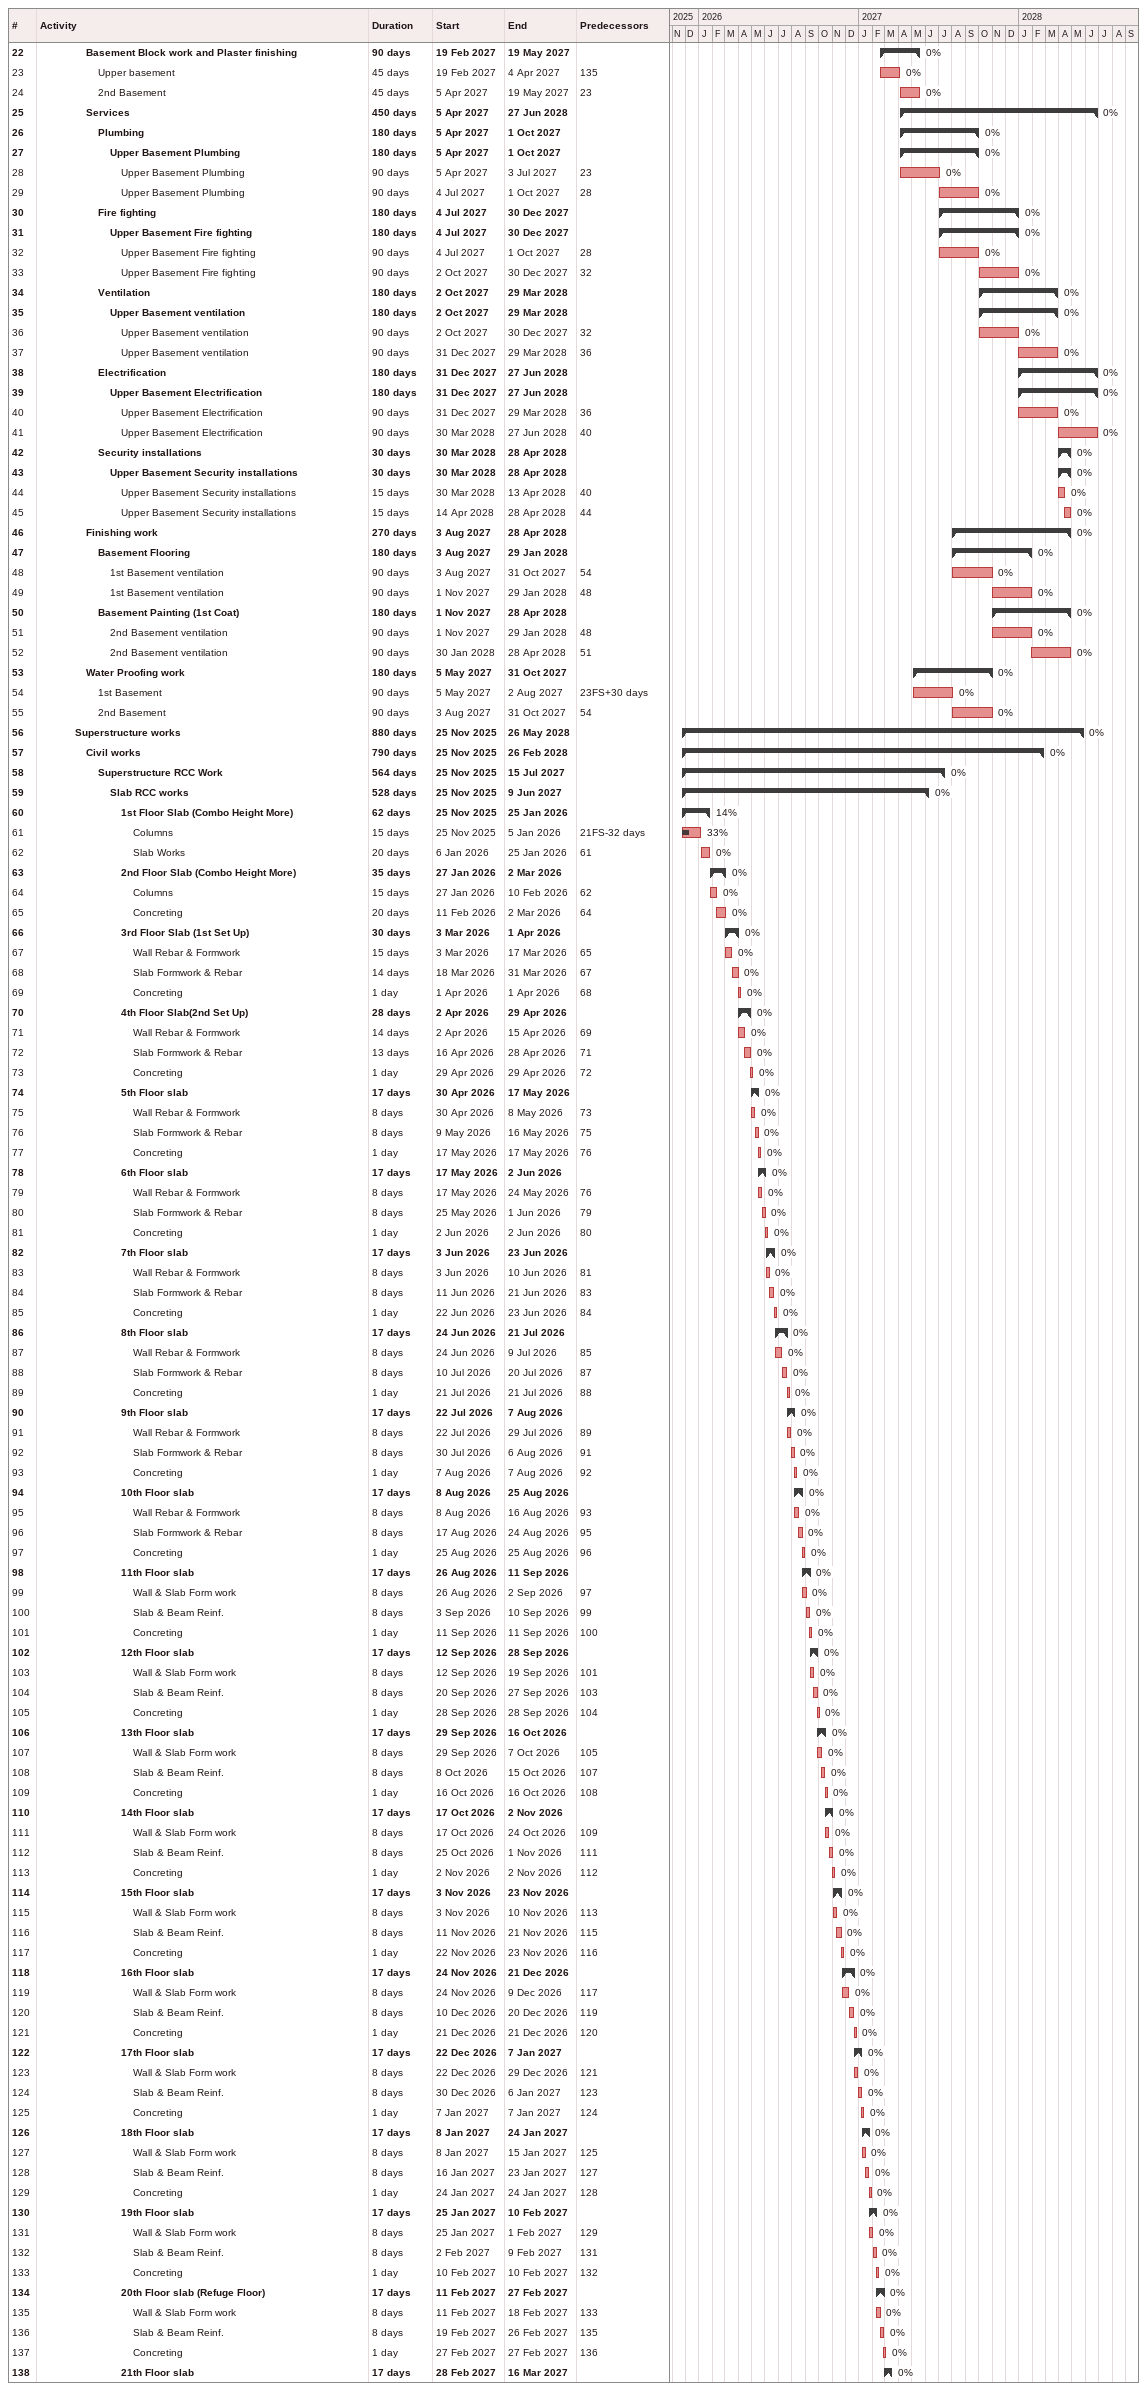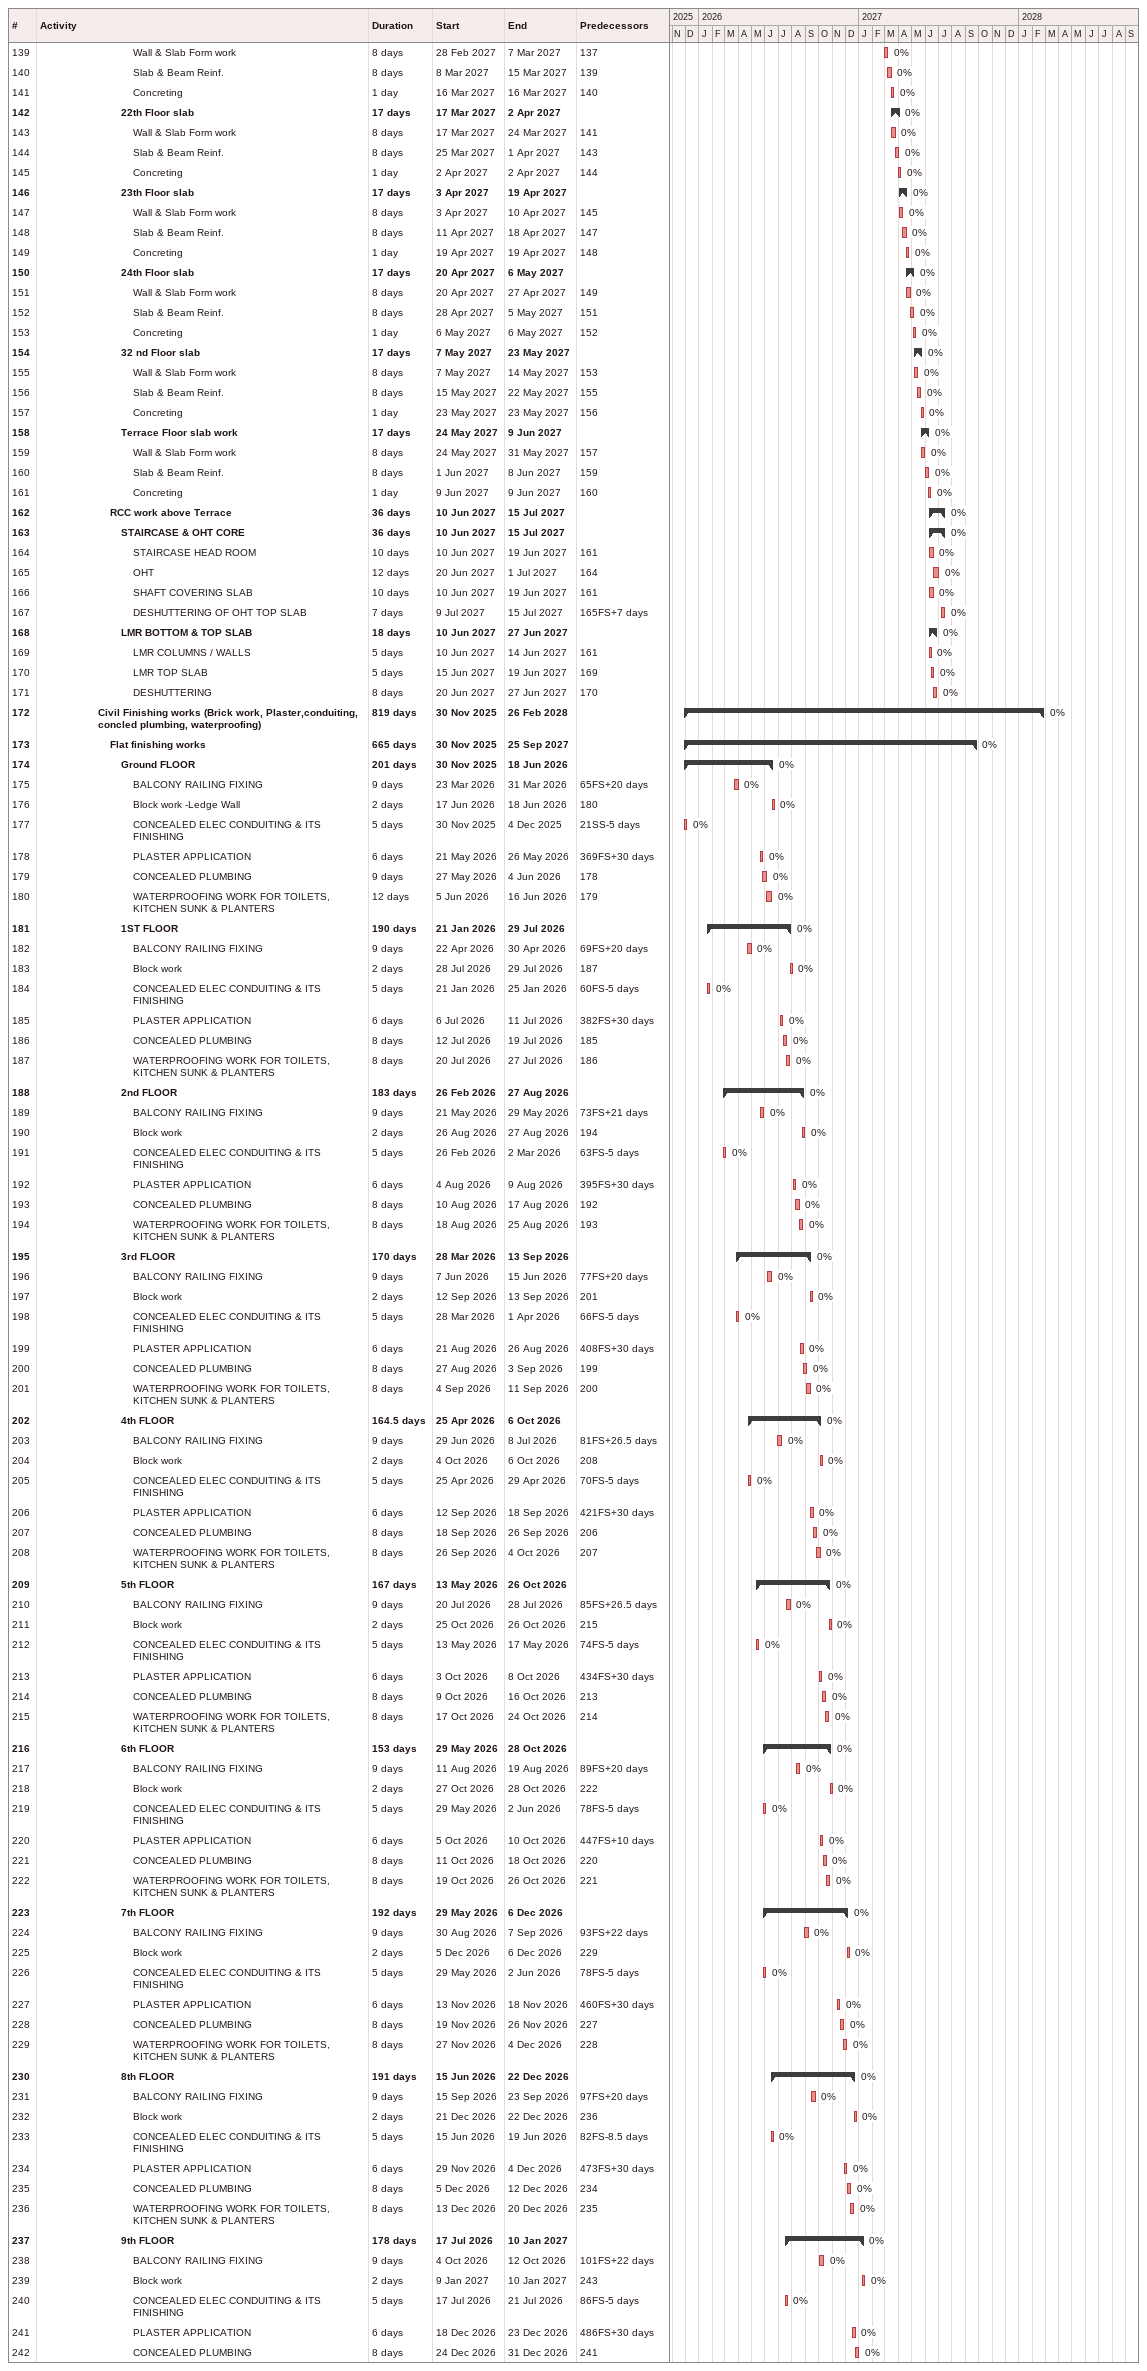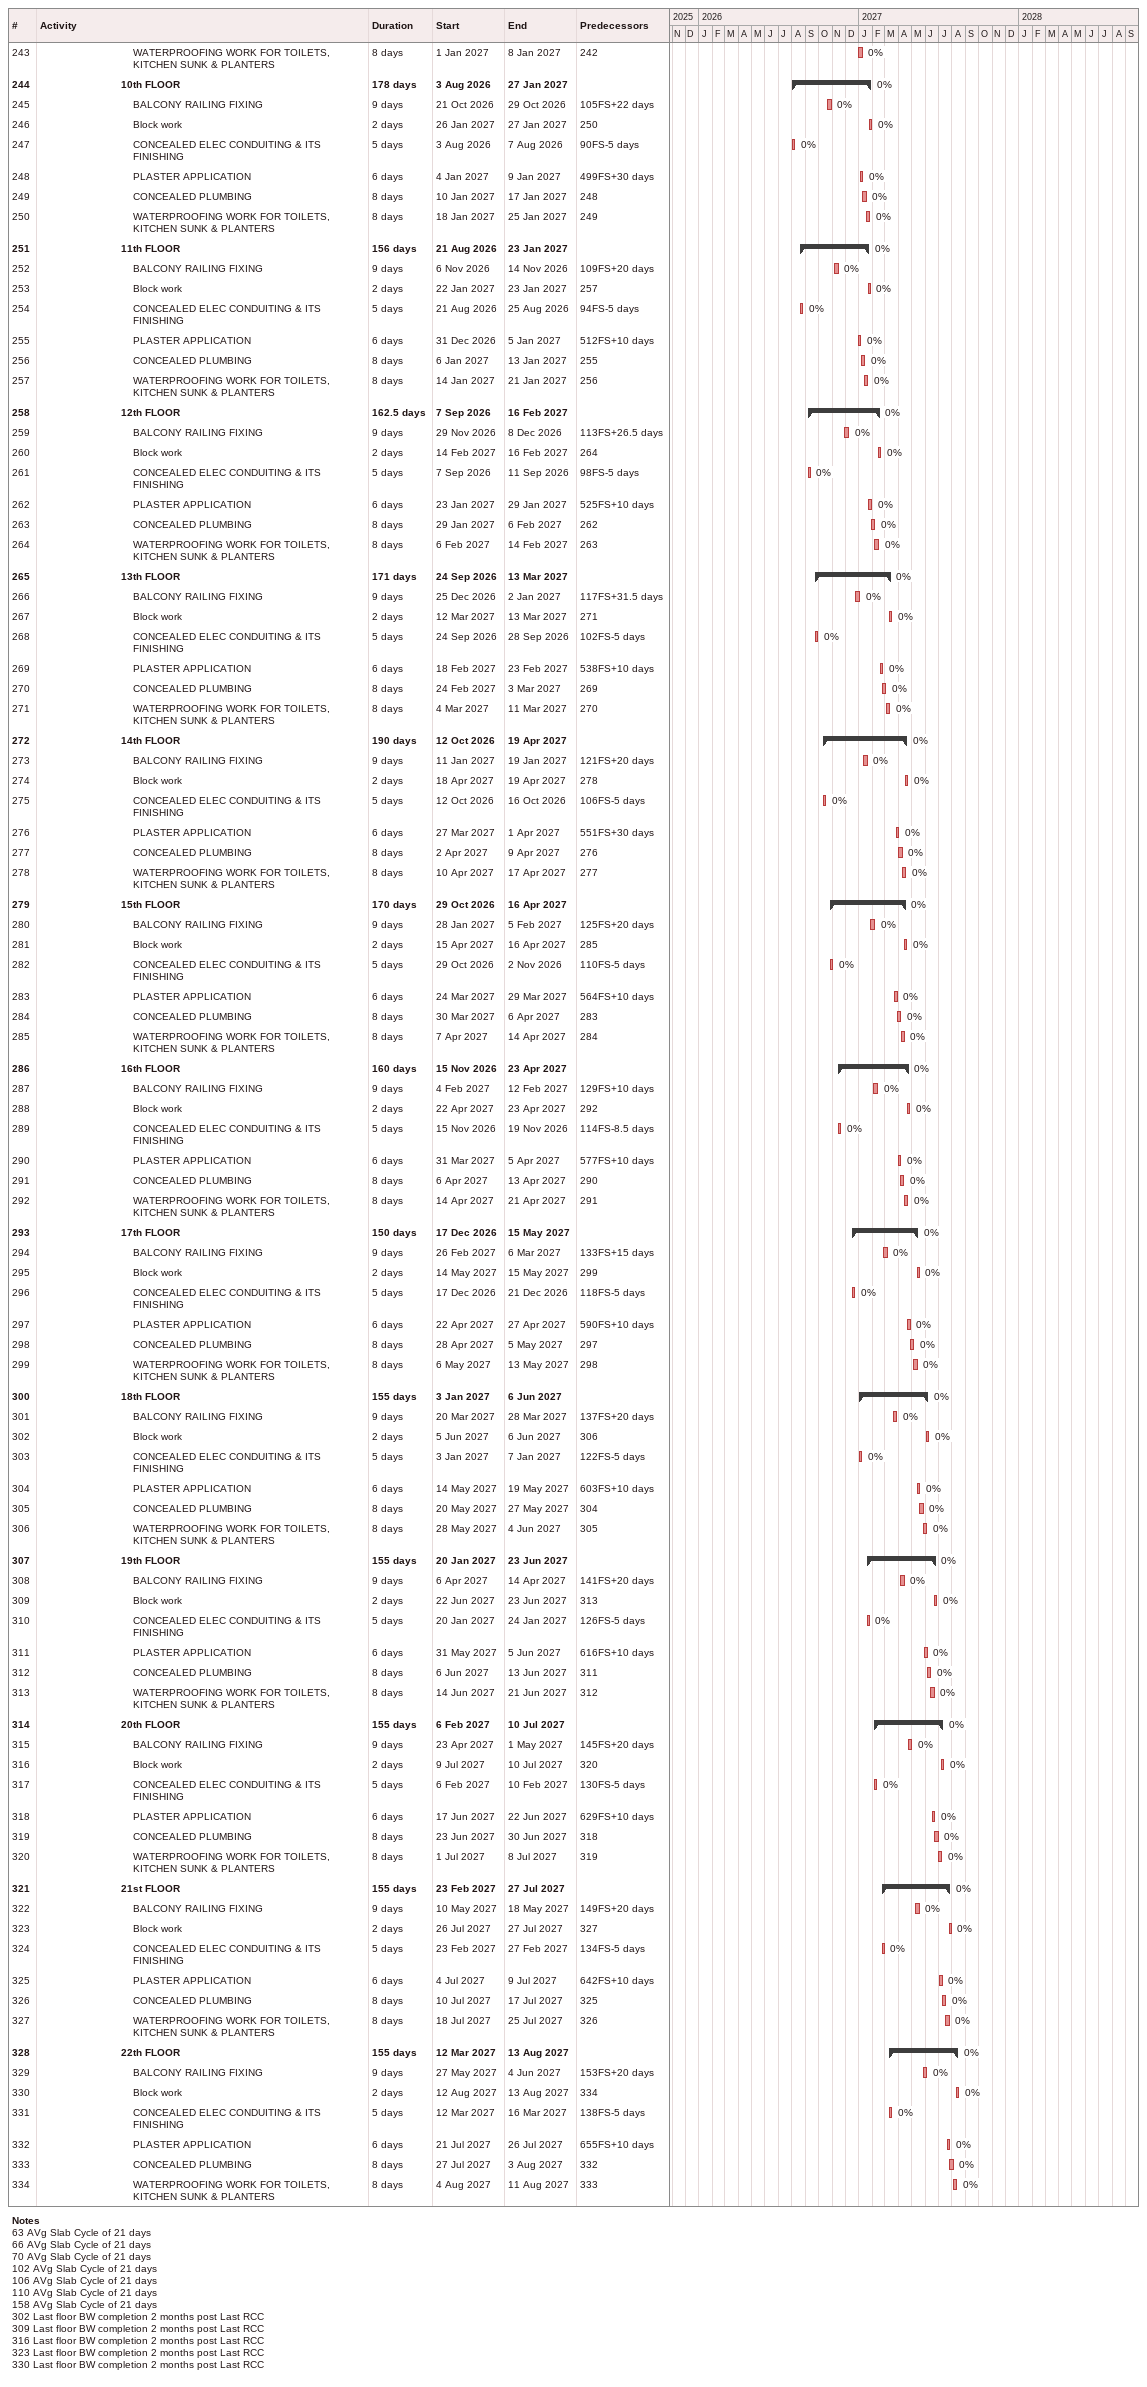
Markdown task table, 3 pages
| ID | Level | Task | Duration | Start | Finish | Predecessors | % complete |
|---|---|---|---|---|---|---|---|
| 22 | 5 | **Basement Block work and Plaster finishing** | 90d | 2027-02-19 | 2027-05-19 |  | 0 |
| 23 | 6 | Upper basement | 45d | 2027-02-19 | 2027-04-04 | 135 | 0 |
| 24 | 6 | 2nd Basement | 45d | 2027-04-05 | 2027-05-19 | 23 | 0 |
| 25 | 5 | **Services** | 450d | 2027-04-05 | 2028-06-27 |  | 0 |
| 26 | 6 | **Plumbing** | 180d | 2027-04-05 | 2027-10-01 |  | 0 |
| 27 | 7 | **Upper Basement Plumbing** | 180d | 2027-04-05 | 2027-10-01 |  | 0 |
| 28 | 8 | Upper Basement Plumbing | 90d | 2027-04-05 | 2027-07-03 | 23 | 0 |
| 29 | 8 | Upper Basement Plumbing | 90d | 2027-07-04 | 2027-10-01 | 28 | 0 |
| 30 | 6 | **Fire fighting** | 180d | 2027-07-04 | 2027-12-30 |  | 0 |
| 31 | 7 | **Upper Basement Fire fighting** | 180d | 2027-07-04 | 2027-12-30 |  | 0 |
| 32 | 8 | Upper Basement Fire fighting | 90d | 2027-07-04 | 2027-10-01 | 28 | 0 |
| 33 | 8 | Upper Basement Fire fighting | 90d | 2027-10-02 | 2027-12-30 | 32 | 0 |
| 34 | 6 | **Ventilation** | 180d | 2027-10-02 | 2028-03-29 |  | 0 |
| 35 | 7 | **Upper Basement ventilation** | 180d | 2027-10-02 | 2028-03-29 |  | 0 |
| 36 | 8 | Upper Basement ventilation | 90d | 2027-10-02 | 2027-12-30 | 32 | 0 |
| 37 | 8 | Upper Basement ventilation | 90d | 2027-12-31 | 2028-03-29 | 36 | 0 |
| 38 | 6 | **Electrification** | 180d | 2027-12-31 | 2028-06-27 |  | 0 |
| 39 | 7 | **Upper Basement Electrification** | 180d | 2027-12-31 | 2028-06-27 |  | 0 |
| 40 | 8 | Upper Basement Electrification | 90d | 2027-12-31 | 2028-03-29 | 36 | 0 |
| 41 | 8 | Upper Basement Electrification | 90d | 2028-03-30 | 2028-06-27 | 40 | 0 |
| 42 | 6 | **Security installations** | 30d | 2028-03-30 | 2028-04-28 |  | 0 |
| 43 | 7 | **Upper Basement Security installations** | 30d | 2028-03-30 | 2028-04-28 |  | 0 |
| 44 | 8 | Upper Basement Security installations | 15d | 2028-03-30 | 2028-04-13 | 40 | 0 |
| 45 | 8 | Upper Basement Security installations | 15d | 2028-04-14 | 2028-04-28 | 44 | 0 |
| 46 | 5 | **Finishing work** | 270d | 2027-08-03 | 2028-04-28 |  | 0 |
| 47 | 6 | **Basement Flooring** | 180d | 2027-08-03 | 2028-01-29 |  | 0 |
| 48 | 7 | 1st Basement ventilation | 90d | 2027-08-03 | 2027-10-31 | 54 | 0 |
| 49 | 7 | 1st Basement ventilation | 90d | 2027-11-01 | 2028-01-29 | 48 | 0 |
| 50 | 6 | **Basement Painting (1st Coat)** | 180d | 2027-11-01 | 2028-04-28 |  | 0 |
| 51 | 7 | 2nd Basement ventilation | 90d | 2027-11-01 | 2028-01-29 | 48 | 0 |
| 52 | 7 | 2nd Basement ventilation | 90d | 2028-01-30 | 2028-04-28 | 51 | 0 |
| 53 | 5 | **Water Proofing work** | 180d | 2027-05-05 | 2027-10-31 |  | 0 |
| 54 | 6 | 1st Basement | 90d | 2027-05-05 | 2027-08-02 | 23FS+30d | 0 |
| 55 | 6 | 2nd Basement | 90d | 2027-08-03 | 2027-10-31 | 54 | 0 |
| 56 | 4 | **Superstructure works** | 880d | 2025-11-25 | 2028-05-26 |  | 0 |
| 57 | 5 | **Civil works** | 790d | 2025-11-25 | 2028-02-26 |  | 0 |
| 58 | 6 | **Superstructure RCC Work** | 564d | 2025-11-25 | 2027-07-15 |  | 0 |
| 59 | 7 | **Slab RCC works** | 528d | 2025-11-25 | 2027-06-09 |  | 0 |
| 60 | 8 | **1st Floor Slab (Combo Height More)** | 62d | 2025-11-25 | 2026-01-25 |  | 14 |
| 61 | 9 | Columns | 15d | 2025-11-25 | 2026-01-05 | 21FS-32d | 33 |
| 62 | 9 | Slab Works | 20d | 2026-01-06 | 2026-01-25 | 61 | 0 |
| 63 | 8 | **2nd Floor Slab (Combo Height More)** | 35d | 2026-01-27 | 2026-03-02 |  | 0 |
| 64 | 9 | Columns | 15d | 2026-01-27 | 2026-02-10 | 62 | 0 |
| 65 | 9 | Concreting | 20d | 2026-02-11 | 2026-03-02 | 64 | 0 |
| 66 | 8 | **3rd Floor Slab (1st Set Up)** | 30d | 2026-03-03 | 2026-04-01 |  | 0 |
| 67 | 9 | Wall Rebar & Formwork | 15d | 2026-03-03 | 2026-03-17 | 65 | 0 |
| 68 | 9 | Slab Formwork & Rebar | 14d | 2026-03-18 | 2026-03-31 | 67 | 0 |
| 69 | 9 | Concreting | 1d | 2026-04-01 | 2026-04-01 | 68 | 0 |
| 70 | 8 | **4th Floor Slab(2nd Set Up)** | 28d | 2026-04-02 | 2026-04-29 |  | 0 |
| 71 | 9 | Wall Rebar & Formwork | 14d | 2026-04-02 | 2026-04-15 | 69 | 0 |
| 72 | 9 | Slab Formwork & Rebar | 13d | 2026-04-16 | 2026-04-28 | 71 | 0 |
| 73 | 9 | Concreting | 1d | 2026-04-29 | 2026-04-29 | 72 | 0 |
| 74 | 8 | **5th Floor slab** | 17d | 2026-04-30 | 2026-05-17 |  | 0 |
| 75 | 9 | Wall Rebar & Formwork | 8d | 2026-04-30 | 2026-05-08 | 73 | 0 |
| 76 | 9 | Slab Formwork & Rebar | 8d | 2026-05-09 | 2026-05-16 | 75 | 0 |
| 77 | 9 | Concreting | 1d | 2026-05-17 | 2026-05-17 | 76 | 0 |
| 78 | 8 | **6th Floor slab** | 17d | 2026-05-17 | 2026-06-02 |  | 0 |
| 79 | 9 | Wall Rebar & Formwork | 8d | 2026-05-17 | 2026-05-24 | 76 | 0 |
| 80 | 9 | Slab Formwork & Rebar | 8d | 2026-05-25 | 2026-06-01 | 79 | 0 |
| 81 | 9 | Concreting | 1d | 2026-06-02 | 2026-06-02 | 80 | 0 |
| 82 | 8 | **7th Floor slab** | 17d | 2026-06-03 | 2026-06-23 |  | 0 |
| 83 | 9 | Wall Rebar & Formwork | 8d | 2026-06-03 | 2026-06-10 | 81 | 0 |
| 84 | 9 | Slab Formwork & Rebar | 8d | 2026-06-11 | 2026-06-21 | 83 | 0 |
| 85 | 9 | Concreting | 1d | 2026-06-22 | 2026-06-23 | 84 | 0 |
| 86 | 8 | **8th Floor slab** | 17d | 2026-06-24 | 2026-07-21 |  | 0 |
| 87 | 9 | Wall Rebar & Formwork | 8d | 2026-06-24 | 2026-07-09 | 85 | 0 |
| 88 | 9 | Slab Formwork & Rebar | 8d | 2026-07-10 | 2026-07-20 | 87 | 0 |
| 89 | 9 | Concreting | 1d | 2026-07-21 | 2026-07-21 | 88 | 0 |
| 90 | 8 | **9th Floor slab** | 17d | 2026-07-22 | 2026-08-07 |  | 0 |
| 91 | 9 | Wall Rebar & Formwork | 8d | 2026-07-22 | 2026-07-29 | 89 | 0 |
| 92 | 9 | Slab Formwork & Rebar | 8d | 2026-07-30 | 2026-08-06 | 91 | 0 |
| 93 | 9 | Concreting | 1d | 2026-08-07 | 2026-08-07 | 92 | 0 |
| 94 | 8 | **10th Floor slab** | 17d | 2026-08-08 | 2026-08-25 |  | 0 |
| 95 | 9 | Wall Rebar & Formwork | 8d | 2026-08-08 | 2026-08-16 | 93 | 0 |
| 96 | 9 | Slab Formwork & Rebar | 8d | 2026-08-17 | 2026-08-24 | 95 | 0 |
| 97 | 9 | Concreting | 1d | 2026-08-25 | 2026-08-25 | 96 | 0 |
| 98 | 8 | **11th Floor slab** | 17d | 2026-08-26 | 2026-09-11 |  | 0 |
| 99 | 9 | Wall & Slab Form work | 8d | 2026-08-26 | 2026-09-02 | 97 | 0 |
| 100 | 9 | Slab & Beam Reinf. | 8d | 2026-09-03 | 2026-09-10 | 99 | 0 |
| 101 | 9 | Concreting | 1d | 2026-09-11 | 2026-09-11 | 100 | 0 |
| 102 | 8 | **12th Floor slab** | 17d | 2026-09-12 | 2026-09-28 |  | 0 |
| 103 | 9 | Wall & Slab Form work | 8d | 2026-09-12 | 2026-09-19 | 101 | 0 |
| 104 | 9 | Slab & Beam Reinf. | 8d | 2026-09-20 | 2026-09-27 | 103 | 0 |
| 105 | 9 | Concreting | 1d | 2026-09-28 | 2026-09-28 | 104 | 0 |
| 106 | 8 | **13th Floor slab** | 17d | 2026-09-29 | 2026-10-16 |  | 0 |
| 107 | 9 | Wall & Slab Form work | 8d | 2026-09-29 | 2026-10-07 | 105 | 0 |
| 108 | 9 | Slab & Beam Reinf. | 8d | 2026-10-08 | 2026-10-15 | 107 | 0 |
| 109 | 9 | Concreting | 1d | 2026-10-16 | 2026-10-16 | 108 | 0 |
| 110 | 8 | **14th Floor slab** | 17d | 2026-10-17 | 2026-11-02 |  | 0 |
| 111 | 9 | Wall & Slab Form work | 8d | 2026-10-17 | 2026-10-24 | 109 | 0 |
| 112 | 9 | Slab & Beam Reinf. | 8d | 2026-10-25 | 2026-11-01 | 111 | 0 |
| 113 | 9 | Concreting | 1d | 2026-11-02 | 2026-11-02 | 112 | 0 |
| 114 | 8 | **15th Floor slab** | 17d | 2026-11-03 | 2026-11-23 |  | 0 |
| 115 | 9 | Wall & Slab Form work | 8d | 2026-11-03 | 2026-11-10 | 113 | 0 |
| 116 | 9 | Slab & Beam Reinf. | 8d | 2026-11-11 | 2026-11-21 | 115 | 0 |
| 117 | 9 | Concreting | 1d | 2026-11-22 | 2026-11-23 | 116 | 0 |
| 118 | 8 | **16th Floor slab** | 17d | 2026-11-24 | 2026-12-21 |  | 0 |
| 119 | 9 | Wall & Slab Form work | 8d | 2026-11-24 | 2026-12-09 | 117 | 0 |
| 120 | 9 | Slab & Beam Reinf. | 8d | 2026-12-10 | 2026-12-20 | 119 | 0 |
| 121 | 9 | Concreting | 1d | 2026-12-21 | 2026-12-21 | 120 | 0 |
| 122 | 8 | **17th Floor slab** | 17d | 2026-12-22 | 2027-01-07 |  | 0 |
| 123 | 9 | Wall & Slab Form work | 8d | 2026-12-22 | 2026-12-29 | 121 | 0 |
| 124 | 9 | Slab & Beam Reinf. | 8d | 2026-12-30 | 2027-01-06 | 123 | 0 |
| 125 | 9 | Concreting | 1d | 2027-01-07 | 2027-01-07 | 124 | 0 |
| 126 | 8 | **18th Floor slab** | 17d | 2027-01-08 | 2027-01-24 |  | 0 |
| 127 | 9 | Wall & Slab Form work | 8d | 2027-01-08 | 2027-01-15 | 125 | 0 |
| 128 | 9 | Slab & Beam Reinf. | 8d | 2027-01-16 | 2027-01-23 | 127 | 0 |
| 129 | 9 | Concreting | 1d | 2027-01-24 | 2027-01-24 | 128 | 0 |
| 130 | 8 | **19th Floor slab** | 17d | 2027-01-25 | 2027-02-10 |  | 0 |
| 131 | 9 | Wall & Slab Form work | 8d | 2027-01-25 | 2027-02-01 | 129 | 0 |
| 132 | 9 | Slab & Beam Reinf. | 8d | 2027-02-02 | 2027-02-09 | 131 | 0 |
| 133 | 9 | Concreting | 1d | 2027-02-10 | 2027-02-10 | 132 | 0 |
| 134 | 8 | **20th Floor slab (Refuge Floor)** | 17d | 2027-02-11 | 2027-02-27 |  | 0 |
| 135 | 9 | Wall & Slab Form work | 8d | 2027-02-11 | 2027-02-18 | 133 | 0 |
| 136 | 9 | Slab & Beam Reinf. | 8d | 2027-02-19 | 2027-02-26 | 135 | 0 |
| 137 | 9 | Concreting | 1d | 2027-02-27 | 2027-02-27 | 136 | 0 |
| 138 | 8 | **21th Floor slab** | 17d | 2027-02-28 | 2027-03-16 |  | 0 |
| 139 | 9 | Wall & Slab Form work | 8d | 2027-02-28 | 2027-03-07 | 137 | 0 |
| 140 | 9 | Slab & Beam Reinf. | 8d | 2027-03-08 | 2027-03-15 | 139 | 0 |
| 141 | 9 | Concreting | 1d | 2027-03-16 | 2027-03-16 | 140 | 0 |
| 142 | 8 | **22th Floor slab** | 17d | 2027-03-17 | 2027-04-02 |  | 0 |
| 143 | 9 | Wall & Slab Form work | 8d | 2027-03-17 | 2027-03-24 | 141 | 0 |
| 144 | 9 | Slab & Beam Reinf. | 8d | 2027-03-25 | 2027-04-01 | 143 | 0 |
| 145 | 9 | Concreting | 1d | 2027-04-02 | 2027-04-02 | 144 | 0 |
| 146 | 8 | **23th Floor slab** | 17d | 2027-04-03 | 2027-04-19 |  | 0 |
| 147 | 9 | Wall & Slab Form work | 8d | 2027-04-03 | 2027-04-10 | 145 | 0 |
| 148 | 9 | Slab & Beam Reinf. | 8d | 2027-04-11 | 2027-04-18 | 147 | 0 |
| 149 | 9 | Concreting | 1d | 2027-04-19 | 2027-04-19 | 148 | 0 |
| 150 | 8 | **24th Floor slab** | 17d | 2027-04-20 | 2027-05-06 |  | 0 |
| 151 | 9 | Wall & Slab Form work | 8d | 2027-04-20 | 2027-04-27 | 149 | 0 |
| 152 | 9 | Slab & Beam Reinf. | 8d | 2027-04-28 | 2027-05-05 | 151 | 0 |
| 153 | 9 | Concreting | 1d | 2027-05-06 | 2027-05-06 | 152 | 0 |
| 154 | 8 | **32 nd Floor slab** | 17d | 2027-05-07 | 2027-05-23 |  | 0 |
| 155 | 9 | Wall & Slab Form work | 8d | 2027-05-07 | 2027-05-14 | 153 | 0 |
| 156 | 9 | Slab & Beam Reinf. | 8d | 2027-05-15 | 2027-05-22 | 155 | 0 |
| 157 | 9 | Concreting | 1d | 2027-05-23 | 2027-05-23 | 156 | 0 |
| 158 | 8 | **Terrace Floor slab work** | 17d | 2027-05-24 | 2027-06-09 |  | 0 |
| 159 | 9 | Wall & Slab Form work | 8d | 2027-05-24 | 2027-05-31 | 157 | 0 |
| 160 | 9 | Slab & Beam Reinf. | 8d | 2027-06-01 | 2027-06-08 | 159 | 0 |
| 161 | 9 | Concreting | 1d | 2027-06-09 | 2027-06-09 | 160 | 0 |
| 162 | 7 | **RCC work above Terrace** | 36d | 2027-06-10 | 2027-07-15 |  | 0 |
| 163 | 8 | **STAIRCASE & OHT CORE** | 36d | 2027-06-10 | 2027-07-15 |  | 0 |
| 164 | 9 | STAIRCASE HEAD ROOM | 10d | 2027-06-10 | 2027-06-19 | 161 | 0 |
| 165 | 9 | OHT | 12d | 2027-06-20 | 2027-07-01 | 164 | 0 |
| 166 | 9 | SHAFT COVERING SLAB | 10d | 2027-06-10 | 2027-06-19 | 161 | 0 |
| 167 | 9 | DESHUTTERING OF OHT TOP SLAB | 7d | 2027-07-09 | 2027-07-15 | 165FS+7d | 0 |
| 168 | 8 | **LMR BOTTOM & TOP SLAB** | 18d | 2027-06-10 | 2027-06-27 |  | 0 |
| 169 | 9 | LMR COLUMNS / WALLS | 5d | 2027-06-10 | 2027-06-14 | 161 | 0 |
| 170 | 9 | LMR TOP SLAB | 5d | 2027-06-15 | 2027-06-19 | 169 | 0 |
| 171 | 9 | DESHUTTERING | 8d | 2027-06-20 | 2027-06-27 | 170 | 0 |
| 172 | 6 | **Civil Finishing works (Brick work, Plaster,conduiting, concled plumbing, waterproofing)** | 819d | 2025-11-30 | 2028-02-26 |  | 0 |
| 173 | 7 | **Flat finishing works** | 665d | 2025-11-30 | 2027-09-25 |  | 0 |
| 174 | 8 | **Ground FLOOR** | 201d | 2025-11-30 | 2026-06-18 |  | 0 |
| 175 | 9 | BALCONY RAILING FIXING | 9d | 2026-03-23 | 2026-03-31 | 65FS+20d | 0 |
| 176 | 9 | Block work -Ledge Wall | 2d | 2026-06-17 | 2026-06-18 | 180 | 0 |
| 177 | 9 | CONCEALED ELEC CONDUITING & ITS FINISHING | 5d | 2025-11-30 | 2025-12-04 | 21SS-5d | 0 |
| 178 | 9 | PLASTER APPLICATION | 6d | 2026-05-21 | 2026-05-26 | 369FS+30d | 0 |
| 179 | 9 | CONCEALED PLUMBING | 9d | 2026-05-27 | 2026-06-04 | 178 | 0 |
| 180 | 9 | WATERPROOFING WORK FOR TOILETS, KITCHEN SUNK & PLANTERS | 12d | 2026-06-05 | 2026-06-16 | 179 | 0 |
| 181 | 8 | **1ST FLOOR** | 190d | 2026-01-21 | 2026-07-29 |  | 0 |
| 182 | 9 | BALCONY RAILING FIXING | 9d | 2026-04-22 | 2026-04-30 | 69FS+20d | 0 |
| 183 | 9 | Block work | 2d | 2026-07-28 | 2026-07-29 | 187 | 0 |
| 184 | 9 | CONCEALED ELEC CONDUITING & ITS FINISHING | 5d | 2026-01-21 | 2026-01-25 | 60FS-5d | 0 |
| 185 | 9 | PLASTER APPLICATION | 6d | 2026-07-06 | 2026-07-11 | 382FS+30d | 0 |
| 186 | 9 | CONCEALED PLUMBING | 8d | 2026-07-12 | 2026-07-19 | 185 | 0 |
| 187 | 9 | WATERPROOFING WORK FOR TOILETS, KITCHEN SUNK & PLANTERS | 8d | 2026-07-20 | 2026-07-27 | 186 | 0 |
| 188 | 8 | **2nd FLOOR** | 183d | 2026-02-26 | 2026-08-27 |  | 0 |
| 189 | 9 | BALCONY RAILING FIXING | 9d | 2026-05-21 | 2026-05-29 | 73FS+21d | 0 |
| 190 | 9 | Block work | 2d | 2026-08-26 | 2026-08-27 | 194 | 0 |
| 191 | 9 | CONCEALED ELEC CONDUITING & ITS FINISHING | 5d | 2026-02-26 | 2026-03-02 | 63FS-5d | 0 |
| 192 | 9 | PLASTER APPLICATION | 6d | 2026-08-04 | 2026-08-09 | 395FS+30d | 0 |
| 193 | 9 | CONCEALED PLUMBING | 8d | 2026-08-10 | 2026-08-17 | 192 | 0 |
| 194 | 9 | WATERPROOFING WORK FOR TOILETS, KITCHEN SUNK & PLANTERS | 8d | 2026-08-18 | 2026-08-25 | 193 | 0 |
| 195 | 8 | **3rd FLOOR** | 170d | 2026-03-28 | 2026-09-13 |  | 0 |
| 196 | 9 | BALCONY RAILING FIXING | 9d | 2026-06-07 | 2026-06-15 | 77FS+20d | 0 |
| 197 | 9 | Block work | 2d | 2026-09-12 | 2026-09-13 | 201 | 0 |
| 198 | 9 | CONCEALED ELEC CONDUITING & ITS FINISHING | 5d | 2026-03-28 | 2026-04-01 | 66FS-5d | 0 |
| 199 | 9 | PLASTER APPLICATION | 6d | 2026-08-21 | 2026-08-26 | 408FS+30d | 0 |
| 200 | 9 | CONCEALED PLUMBING | 8d | 2026-08-27 | 2026-09-03 | 199 | 0 |
| 201 | 9 | WATERPROOFING WORK FOR TOILETS, KITCHEN SUNK & PLANTERS | 8d | 2026-09-04 | 2026-09-11 | 200 | 0 |
| 202 | 8 | **4th FLOOR** | 164.5d | 2026-04-25 | 2026-10-06 |  | 0 |
| 203 | 9 | BALCONY RAILING FIXING | 9d | 2026-06-29 | 2026-07-08 | 81FS+26.5d | 0 |
| 204 | 9 | Block work | 2d | 2026-10-04 | 2026-10-06 | 208 | 0 |
| 205 | 9 | CONCEALED ELEC CONDUITING & ITS FINISHING | 5d | 2026-04-25 | 2026-04-29 | 70FS-5d | 0 |
| 206 | 9 | PLASTER APPLICATION | 6d | 2026-09-12 | 2026-09-18 | 421FS+30d | 0 |
| 207 | 9 | CONCEALED PLUMBING | 8d | 2026-09-18 | 2026-09-26 | 206 | 0 |
| 208 | 9 | WATERPROOFING WORK FOR TOILETS, KITCHEN SUNK & PLANTERS | 8d | 2026-09-26 | 2026-10-04 | 207 | 0 |
| 209 | 8 | **5th FLOOR** | 167d | 2026-05-13 | 2026-10-26 |  | 0 |
| 210 | 9 | BALCONY RAILING FIXING | 9d | 2026-07-20 | 2026-07-28 | 85FS+26.5d | 0 |
| 211 | 9 | Block work | 2d | 2026-10-25 | 2026-10-26 | 215 | 0 |
| 212 | 9 | CONCEALED ELEC CONDUITING & ITS FINISHING | 5d | 2026-05-13 | 2026-05-17 | 74FS-5d | 0 |
| 213 | 9 | PLASTER APPLICATION | 6d | 2026-10-03 | 2026-10-08 | 434FS+30d | 0 |
| 214 | 9 | CONCEALED PLUMBING | 8d | 2026-10-09 | 2026-10-16 | 213 | 0 |
| 215 | 9 | WATERPROOFING WORK FOR TOILETS, KITCHEN SUNK & PLANTERS | 8d | 2026-10-17 | 2026-10-24 | 214 | 0 |
| 216 | 8 | **6th FLOOR** | 153d | 2026-05-29 | 2026-10-28 |  | 0 |
| 217 | 9 | BALCONY RAILING FIXING | 9d | 2026-08-11 | 2026-08-19 | 89FS+20d | 0 |
| 218 | 9 | Block work | 2d | 2026-10-27 | 2026-10-28 | 222 | 0 |
| 219 | 9 | CONCEALED ELEC CONDUITING & ITS FINISHING | 5d | 2026-05-29 | 2026-06-02 | 78FS-5d | 0 |
| 220 | 9 | PLASTER APPLICATION | 6d | 2026-10-05 | 2026-10-10 | 447FS+10d | 0 |
| 221 | 9 | CONCEALED PLUMBING | 8d | 2026-10-11 | 2026-10-18 | 220 | 0 |
| 222 | 9 | WATERPROOFING WORK FOR TOILETS, KITCHEN SUNK & PLANTERS | 8d | 2026-10-19 | 2026-10-26 | 221 | 0 |
| 223 | 8 | **7th FLOOR** | 192d | 2026-05-29 | 2026-12-06 |  | 0 |
| 224 | 9 | BALCONY RAILING FIXING | 9d | 2026-08-30 | 2026-09-07 | 93FS+22d | 0 |
| 225 | 9 | Block work | 2d | 2026-12-05 | 2026-12-06 | 229 | 0 |
| 226 | 9 | CONCEALED ELEC CONDUITING & ITS FINISHING | 5d | 2026-05-29 | 2026-06-02 | 78FS-5d | 0 |
| 227 | 9 | PLASTER APPLICATION | 6d | 2026-11-13 | 2026-11-18 | 460FS+30d | 0 |
| 228 | 9 | CONCEALED PLUMBING | 8d | 2026-11-19 | 2026-11-26 | 227 | 0 |
| 229 | 9 | WATERPROOFING WORK FOR TOILETS, KITCHEN SUNK & PLANTERS | 8d | 2026-11-27 | 2026-12-04 | 228 | 0 |
| 230 | 8 | **8th FLOOR** | 191d | 2026-06-15 | 2026-12-22 |  | 0 |
| 231 | 9 | BALCONY RAILING FIXING | 9d | 2026-09-15 | 2026-09-23 | 97FS+20d | 0 |
| 232 | 9 | Block work | 2d | 2026-12-21 | 2026-12-22 | 236 | 0 |
| 233 | 9 | CONCEALED ELEC CONDUITING & ITS FINISHING | 5d | 2026-06-15 | 2026-06-19 | 82FS-8.5d | 0 |
| 234 | 9 | PLASTER APPLICATION | 6d | 2026-11-29 | 2026-12-04 | 473FS+30d | 0 |
| 235 | 9 | CONCEALED PLUMBING | 8d | 2026-12-05 | 2026-12-12 | 234 | 0 |
| 236 | 9 | WATERPROOFING WORK FOR TOILETS, KITCHEN SUNK & PLANTERS | 8d | 2026-12-13 | 2026-12-20 | 235 | 0 |
| 237 | 8 | **9th FLOOR** | 178d | 2026-07-17 | 2027-01-10 |  | 0 |
| 238 | 9 | BALCONY RAILING FIXING | 9d | 2026-10-04 | 2026-10-12 | 101FS+22d | 0 |
| 239 | 9 | Block work | 2d | 2027-01-09 | 2027-01-10 | 243 | 0 |
| 240 | 9 | CONCEALED ELEC CONDUITING & ITS FINISHING | 5d | 2026-07-17 | 2026-07-21 | 86FS-5d | 0 |
| 241 | 9 | PLASTER APPLICATION | 6d | 2026-12-18 | 2026-12-23 | 486FS+30d | 0 |
| 242 | 9 | CONCEALED PLUMBING | 8d | 2026-12-24 | 2026-12-31 | 241 | 0 |
| 243 | 9 | WATERPROOFING WORK FOR TOILETS, KITCHEN SUNK & PLANTERS | 8d | 2027-01-01 | 2027-01-08 | 242 | 0 |
| 244 | 8 | **10th FLOOR** | 178d | 2026-08-03 | 2027-01-27 |  | 0 |
| 245 | 9 | BALCONY RAILING FIXING | 9d | 2026-10-21 | 2026-10-29 | 105FS+22d | 0 |
| 246 | 9 | Block work | 2d | 2027-01-26 | 2027-01-27 | 250 | 0 |
| 247 | 9 | CONCEALED ELEC CONDUITING & ITS FINISHING | 5d | 2026-08-03 | 2026-08-07 | 90FS-5d | 0 |
| 248 | 9 | PLASTER APPLICATION | 6d | 2027-01-04 | 2027-01-09 | 499FS+30d | 0 |
| 249 | 9 | CONCEALED PLUMBING | 8d | 2027-01-10 | 2027-01-17 | 248 | 0 |
| 250 | 9 | WATERPROOFING WORK FOR TOILETS, KITCHEN SUNK & PLANTERS | 8d | 2027-01-18 | 2027-01-25 | 249 | 0 |
| 251 | 8 | **11th FLOOR** | 156d | 2026-08-21 | 2027-01-23 |  | 0 |
| 252 | 9 | BALCONY RAILING FIXING | 9d | 2026-11-06 | 2026-11-14 | 109FS+20d | 0 |
| 253 | 9 | Block work | 2d | 2027-01-22 | 2027-01-23 | 257 | 0 |
| 254 | 9 | CONCEALED ELEC CONDUITING & ITS FINISHING | 5d | 2026-08-21 | 2026-08-25 | 94FS-5d | 0 |
| 255 | 9 | PLASTER APPLICATION | 6d | 2026-12-31 | 2027-01-05 | 512FS+10d | 0 |
| 256 | 9 | CONCEALED PLUMBING | 8d | 2027-01-06 | 2027-01-13 | 255 | 0 |
| 257 | 9 | WATERPROOFING WORK FOR TOILETS, KITCHEN SUNK & PLANTERS | 8d | 2027-01-14 | 2027-01-21 | 256 | 0 |
| 258 | 8 | **12th FLOOR** | 162.5d | 2026-09-07 | 2027-02-16 |  | 0 |
| 259 | 9 | BALCONY RAILING FIXING | 9d | 2026-11-29 | 2026-12-08 | 113FS+26.5d | 0 |
| 260 | 9 | Block work | 2d | 2027-02-14 | 2027-02-16 | 264 | 0 |
| 261 | 9 | CONCEALED ELEC CONDUITING & ITS FINISHING | 5d | 2026-09-07 | 2026-09-11 | 98FS-5d | 0 |
| 262 | 9 | PLASTER APPLICATION | 6d | 2027-01-23 | 2027-01-29 | 525FS+10d | 0 |
| 263 | 9 | CONCEALED PLUMBING | 8d | 2027-01-29 | 2027-02-06 | 262 | 0 |
| 264 | 9 | WATERPROOFING WORK FOR TOILETS, KITCHEN SUNK & PLANTERS | 8d | 2027-02-06 | 2027-02-14 | 263 | 0 |
| 265 | 8 | **13th FLOOR** | 171d | 2026-09-24 | 2027-03-13 |  | 0 |
| 266 | 9 | BALCONY RAILING FIXING | 9d | 2026-12-25 | 2027-01-02 | 117FS+31.5d | 0 |
| 267 | 9 | Block work | 2d | 2027-03-12 | 2027-03-13 | 271 | 0 |
| 268 | 9 | CONCEALED ELEC CONDUITING & ITS FINISHING | 5d | 2026-09-24 | 2026-09-28 | 102FS-5d | 0 |
| 269 | 9 | PLASTER APPLICATION | 6d | 2027-02-18 | 2027-02-23 | 538FS+10d | 0 |
| 270 | 9 | CONCEALED PLUMBING | 8d | 2027-02-24 | 2027-03-03 | 269 | 0 |
| 271 | 9 | WATERPROOFING WORK FOR TOILETS, KITCHEN SUNK & PLANTERS | 8d | 2027-03-04 | 2027-03-11 | 270 | 0 |
| 272 | 8 | **14th FLOOR** | 190d | 2026-10-12 | 2027-04-19 |  | 0 |
| 273 | 9 | BALCONY RAILING FIXING | 9d | 2027-01-11 | 2027-01-19 | 121FS+20d | 0 |
| 274 | 9 | Block work | 2d | 2027-04-18 | 2027-04-19 | 278 | 0 |
| 275 | 9 | CONCEALED ELEC CONDUITING & ITS FINISHING | 5d | 2026-10-12 | 2026-10-16 | 106FS-5d | 0 |
| 276 | 9 | PLASTER APPLICATION | 6d | 2027-03-27 | 2027-04-01 | 551FS+30d | 0 |
| 277 | 9 | CONCEALED PLUMBING | 8d | 2027-04-02 | 2027-04-09 | 276 | 0 |
| 278 | 9 | WATERPROOFING WORK FOR TOILETS, KITCHEN SUNK & PLANTERS | 8d | 2027-04-10 | 2027-04-17 | 277 | 0 |
| 279 | 8 | **15th FLOOR** | 170d | 2026-10-29 | 2027-04-16 |  | 0 |
| 280 | 9 | BALCONY RAILING FIXING | 9d | 2027-01-28 | 2027-02-05 | 125FS+20d | 0 |
| 281 | 9 | Block work | 2d | 2027-04-15 | 2027-04-16 | 285 | 0 |
| 282 | 9 | CONCEALED ELEC CONDUITING & ITS FINISHING | 5d | 2026-10-29 | 2026-11-02 | 110FS-5d | 0 |
| 283 | 9 | PLASTER APPLICATION | 6d | 2027-03-24 | 2027-03-29 | 564FS+10d | 0 |
| 284 | 9 | CONCEALED PLUMBING | 8d | 2027-03-30 | 2027-04-06 | 283 | 0 |
| 285 | 9 | WATERPROOFING WORK FOR TOILETS, KITCHEN SUNK & PLANTERS | 8d | 2027-04-07 | 2027-04-14 | 284 | 0 |
| 286 | 8 | **16th FLOOR** | 160d | 2026-11-15 | 2027-04-23 |  | 0 |
| 287 | 9 | BALCONY RAILING FIXING | 9d | 2027-02-04 | 2027-02-12 | 129FS+10d | 0 |
| 288 | 9 | Block work | 2d | 2027-04-22 | 2027-04-23 | 292 | 0 |
| 289 | 9 | CONCEALED ELEC CONDUITING & ITS FINISHING | 5d | 2026-11-15 | 2026-11-19 | 114FS-8.5d | 0 |
| 290 | 9 | PLASTER APPLICATION | 6d | 2027-03-31 | 2027-04-05 | 577FS+10d | 0 |
| 291 | 9 | CONCEALED PLUMBING | 8d | 2027-04-06 | 2027-04-13 | 290 | 0 |
| 292 | 9 | WATERPROOFING WORK FOR TOILETS, KITCHEN SUNK & PLANTERS | 8d | 2027-04-14 | 2027-04-21 | 291 | 0 |
| 293 | 8 | **17th FLOOR** | 150d | 2026-12-17 | 2027-05-15 |  | 0 |
| 294 | 9 | BALCONY RAILING FIXING | 9d | 2027-02-26 | 2027-03-06 | 133FS+15d | 0 |
| 295 | 9 | Block work | 2d | 2027-05-14 | 2027-05-15 | 299 | 0 |
| 296 | 9 | CONCEALED ELEC CONDUITING & ITS FINISHING | 5d | 2026-12-17 | 2026-12-21 | 118FS-5d | 0 |
| 297 | 9 | PLASTER APPLICATION | 6d | 2027-04-22 | 2027-04-27 | 590FS+10d | 0 |
| 298 | 9 | CONCEALED PLUMBING | 8d | 2027-04-28 | 2027-05-05 | 297 | 0 |
| 299 | 9 | WATERPROOFING WORK FOR TOILETS, KITCHEN SUNK & PLANTERS | 8d | 2027-05-06 | 2027-05-13 | 298 | 0 |
| 300 | 8 | **18th FLOOR** | 155d | 2027-01-03 | 2027-06-06 |  | 0 |
| 301 | 9 | BALCONY RAILING FIXING | 9d | 2027-03-20 | 2027-03-28 | 137FS+20d | 0 |
| 302 | 9 | Block work | 2d | 2027-06-05 | 2027-06-06 | 306 | 0 |
| 303 | 9 | CONCEALED ELEC CONDUITING & ITS FINISHING | 5d | 2027-01-03 | 2027-01-07 | 122FS-5d | 0 |
| 304 | 9 | PLASTER APPLICATION | 6d | 2027-05-14 | 2027-05-19 | 603FS+10d | 0 |
| 305 | 9 | CONCEALED PLUMBING | 8d | 2027-05-20 | 2027-05-27 | 304 | 0 |
| 306 | 9 | WATERPROOFING WORK FOR TOILETS, KITCHEN SUNK & PLANTERS | 8d | 2027-05-28 | 2027-06-04 | 305 | 0 |
| 307 | 8 | **19th FLOOR** | 155d | 2027-01-20 | 2027-06-23 |  | 0 |
| 308 | 9 | BALCONY RAILING FIXING | 9d | 2027-04-06 | 2027-04-14 | 141FS+20d | 0 |
| 309 | 9 | Block work | 2d | 2027-06-22 | 2027-06-23 | 313 | 0 |
| 310 | 9 | CONCEALED ELEC CONDUITING & ITS FINISHING | 5d | 2027-01-20 | 2027-01-24 | 126FS-5d | 0 |
| 311 | 9 | PLASTER APPLICATION | 6d | 2027-05-31 | 2027-06-05 | 616FS+10d | 0 |
| 312 | 9 | CONCEALED PLUMBING | 8d | 2027-06-06 | 2027-06-13 | 311 | 0 |
| 313 | 9 | WATERPROOFING WORK FOR TOILETS, KITCHEN SUNK & PLANTERS | 8d | 2027-06-14 | 2027-06-21 | 312 | 0 |
| 314 | 8 | **20th FLOOR** | 155d | 2027-02-06 | 2027-07-10 |  | 0 |
| 315 | 9 | BALCONY RAILING FIXING | 9d | 2027-04-23 | 2027-05-01 | 145FS+20d | 0 |
| 316 | 9 | Block work | 2d | 2027-07-09 | 2027-07-10 | 320 | 0 |
| 317 | 9 | CONCEALED ELEC CONDUITING & ITS FINISHING | 5d | 2027-02-06 | 2027-02-10 | 130FS-5d | 0 |
| 318 | 9 | PLASTER APPLICATION | 6d | 2027-06-17 | 2027-06-22 | 629FS+10d | 0 |
| 319 | 9 | CONCEALED PLUMBING | 8d | 2027-06-23 | 2027-06-30 | 318 | 0 |
| 320 | 9 | WATERPROOFING WORK FOR TOILETS, KITCHEN SUNK & PLANTERS | 8d | 2027-07-01 | 2027-07-08 | 319 | 0 |
| 321 | 8 | **21st FLOOR** | 155d | 2027-02-23 | 2027-07-27 |  | 0 |
| 322 | 9 | BALCONY RAILING FIXING | 9d | 2027-05-10 | 2027-05-18 | 149FS+20d | 0 |
| 323 | 9 | Block work | 2d | 2027-07-26 | 2027-07-27 | 327 | 0 |
| 324 | 9 | CONCEALED ELEC CONDUITING & ITS FINISHING | 5d | 2027-02-23 | 2027-02-27 | 134FS-5d | 0 |
| 325 | 9 | PLASTER APPLICATION | 6d | 2027-07-04 | 2027-07-09 | 642FS+10d | 0 |
| 326 | 9 | CONCEALED PLUMBING | 8d | 2027-07-10 | 2027-07-17 | 325 | 0 |
| 327 | 9 | WATERPROOFING WORK FOR TOILETS, KITCHEN SUNK & PLANTERS | 8d | 2027-07-18 | 2027-07-25 | 326 | 0 |
| 328 | 8 | **22th FLOOR** | 155d | 2027-03-12 | 2027-08-13 |  | 0 |
| 329 | 9 | BALCONY RAILING FIXING | 9d | 2027-05-27 | 2027-06-04 | 153FS+20d | 0 |
| 330 | 9 | Block work | 2d | 2027-08-12 | 2027-08-13 | 334 | 0 |
| 331 | 9 | CONCEALED ELEC CONDUITING & ITS FINISHING | 5d | 2027-03-12 | 2027-03-16 | 138FS-5d | 0 |
| 332 | 9 | PLASTER APPLICATION | 6d | 2027-07-21 | 2027-07-26 | 655FS+10d | 0 |
| 333 | 9 | CONCEALED PLUMBING | 8d | 2027-07-27 | 2027-08-03 | 332 | 0 |
| 334 | 9 | WATERPROOFING WORK FOR TOILETS, KITCHEN SUNK & PLANTERS | 8d | 2027-08-04 | 2027-08-11 | 333 | 0 |

Notes
- 63: AVg Slab Cycle of 21 days
- 66: AVg Slab Cycle of 21 days
- 70: AVg Slab Cycle of 21 days
- 102: AVg Slab Cycle of 21 days
- 106: AVg Slab Cycle of 21 days
- 110: AVg Slab Cycle of 21 days
- 158: AVg Slab Cycle of 21 days
- 302: Last floor BW completion 2 months post Last RCC
- 309: Last floor BW completion 2 months post Last RCC
- 316: Last floor BW completion 2 months post Last RCC
- 323: Last floor BW completion 2 months post Last RCC
- 330: Last floor BW completion 2 months post Last RCC
